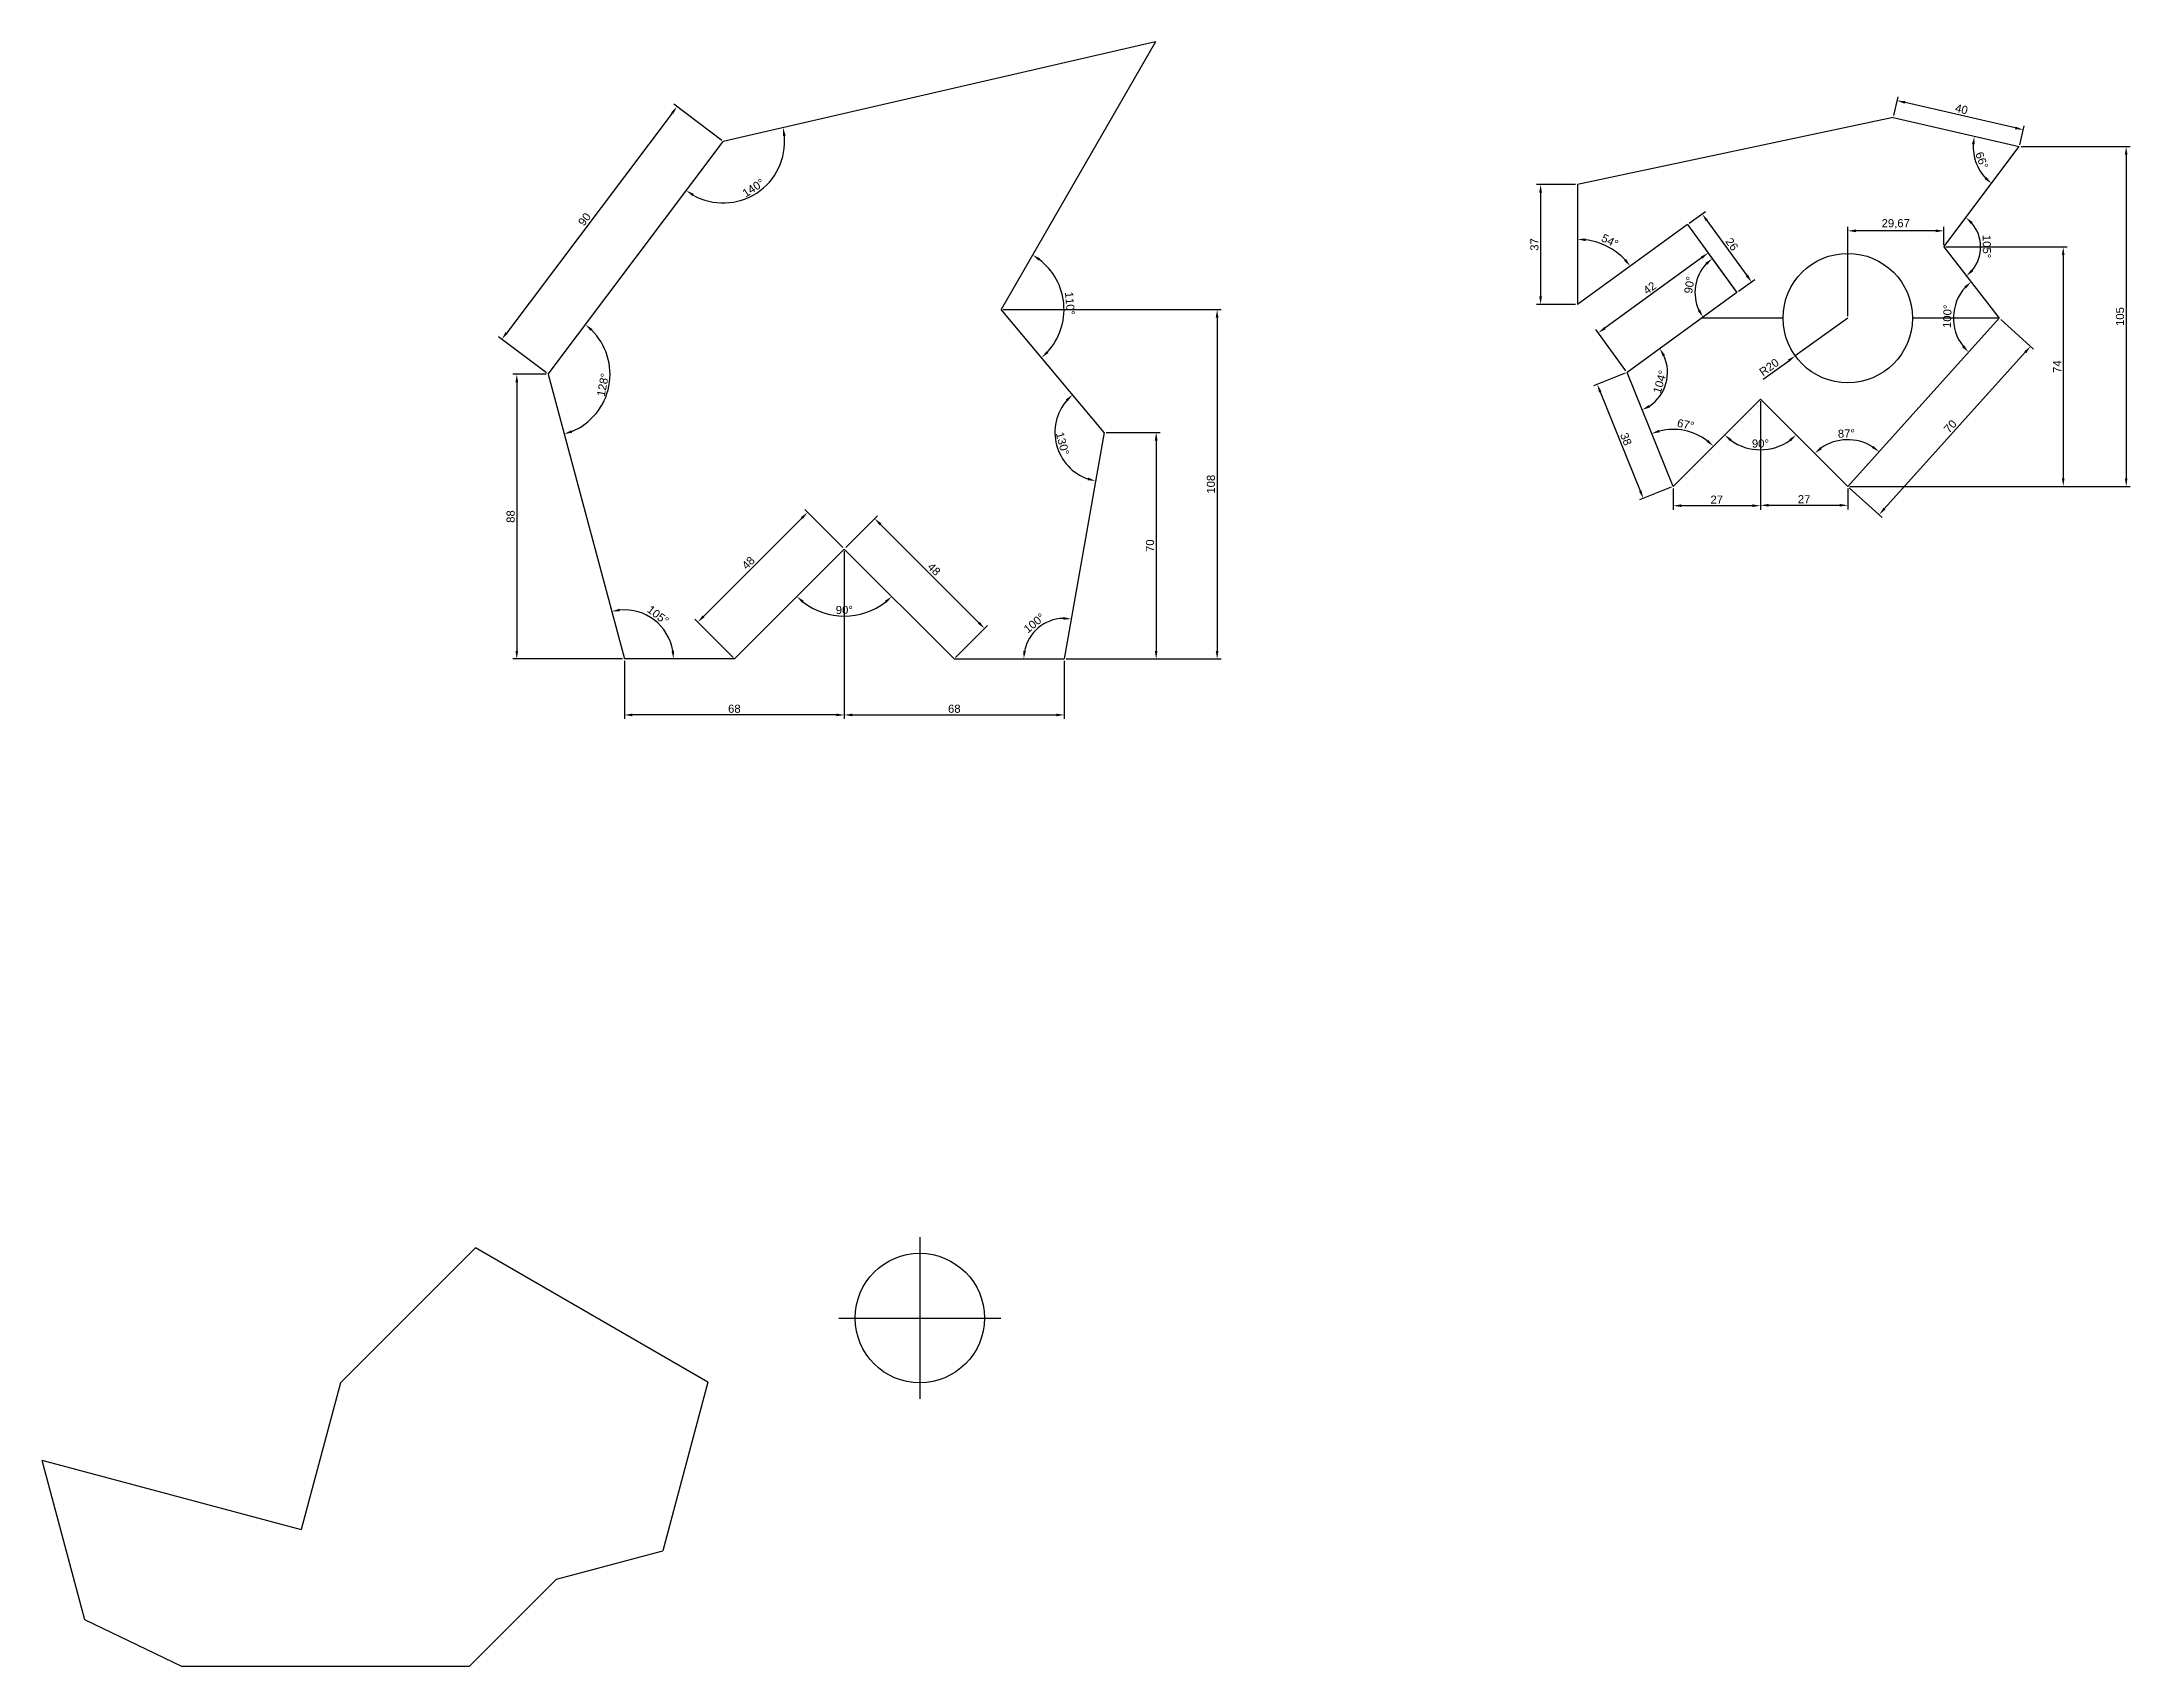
# Model space of a CAD drawing. Header units: millimetres. Extents: x 62 to 708, y 153 to 655.
import ezdxf

# ---------------------------------------------------------------- set-up
doc = ezdxf.new("R2010")
doc.units = ezdxf.units.MM
doc.styles.get("Standard").update_dxf_attribs({"font": 'arial.ttf'})
doc.dimstyles.new('ISO-25', dxfattribs={"dimtxt": 2.5, "dimasz": 2.5, "dimexe": 1.25, "dimexo": 0.625, "dimtad": 1, "dimtxsty": 'Standard', "dimcen": 2.5, "dimadec": 0, "dimazin": 0, "dimtfac": 1, "dimtmove": 0, "dimatfit": 3, "dimfxl": 1, "dimarcsym": 0})

# ---------------------------------------------------------------- blocks, each defined once
blk = doc.blocks.new('*D4')
at = {"color": 0, "lineweight": -2, "transparency": 16777216}
for p, q in [((310, 498.89), (298.19, 510.69)), ((297.31, 508.04), (266.9, 477.64)), ((276.06, 464.95), (264.25, 476.75))]:
    blk.add_line(p, q, dxfattribs=at)
at = {"color": 0, "transparency": 16777216}
for points in [[(297.02, 508.34), (297.61, 507.75), (299.08, 509.81)], [(266.61, 477.93), (267.2, 477.34), (265.14, 475.87)]]:
    blk.add_solid(points, dxfattribs=at)
at = {"layer": 'Defpoints', "color": 0, "transparency": 16777216}
for p in [(310.44, 498.45), (265.14, 475.87), (276.5, 464.5)]:
    blk.add_point(p, dxfattribs=at)
at = {"color": 0, "transparency": 16777216, "insert": (280.76, 494.18), "char_height": 2.5, "attachment_point": 5, "rotation": 45}
blk.add_mtext('48', dxfattribs=at)
blk = doc.blocks.new('*D5')
at = {"color": 0, "lineweight": -2, "transparency": 16777216}
for p, q in [((310.88, 498.89), (320.74, 508.74)), ((321.62, 506.09), (352.03, 475.68)), ((344.82, 464.95), (354.68, 474.8))]:
    blk.add_line(p, q, dxfattribs=at)
at = {"color": 0, "transparency": 16777216}
for points in [[(321.92, 506.38), (321.33, 505.79), (319.85, 507.86)], [(352.32, 475.98), (351.73, 475.39), (353.79, 473.92)]]:
    blk.add_solid(points, dxfattribs=at)
at = {"layer": 'Defpoints', "color": 0, "transparency": 16777216}
for p in [(310.44, 498.45), (353.79, 473.92), (344.38, 464.5)]:
    blk.add_point(p, dxfattribs=at)
at = {"color": 0, "transparency": 16777216, "insert": (338.17, 492.23), "char_height": 2.5, "attachment_point": 5, "rotation": 315}
blk.add_mtext('48', dxfattribs=at)
blk = doc.blocks.new('*D6')
at = {"color": 0, "lineweight": -2, "transparency": 16777216}
for p, q in [((310.44, 497.82), (310.44, 445.94)), ((242.44, 463.88), (242.44, 445.94)), ((307.94, 447.19), (244.94, 447.19))]:
    blk.add_line(p, q, dxfattribs=at)
at = {"color": 0, "transparency": 16777216}
for points in [[(244.94, 447.6), (244.94, 446.77), (242.44, 447.19)], [(307.94, 447.6), (307.94, 446.77), (310.44, 447.19)]]:
    blk.add_solid(points, dxfattribs=at)
at = {"layer": 'Defpoints', "color": 0, "transparency": 16777216}
for p in [(310.44, 498.45), (242.44, 464.5), (242.44, 447.19)]:
    blk.add_point(p, dxfattribs=at)
at = {"color": 0, "transparency": 16777216, "insert": (276.44, 449.09), "char_height": 2.5, "attachment_point": 5}
blk.add_mtext('68', dxfattribs=at)
blk = doc.blocks.new('*D7')
at = {"color": 0, "lineweight": -2, "transparency": 16777216}
for p, q in [((310.44, 497.82), (310.44, 445.94)), ((378.44, 463.88), (378.44, 445.94)), ((312.94, 447.19), (375.94, 447.19))]:
    blk.add_line(p, q, dxfattribs=at)
at = {"color": 0, "transparency": 16777216}
for points in [[(312.94, 447.6), (312.94, 446.77), (310.44, 447.19)], [(375.94, 447.6), (375.94, 446.77), (378.44, 447.19)]]:
    blk.add_solid(points, dxfattribs=at)
at = {"layer": 'Defpoints', "color": 0, "transparency": 16777216}
for p in [(310.44, 498.45), (378.44, 464.5), (378.44, 447.19)]:
    blk.add_point(p, dxfattribs=at)
at = {"color": 0, "transparency": 16777216, "insert": (344.44, 449.09), "char_height": 2.5, "attachment_point": 5}
blk.add_mtext('68', dxfattribs=at)
blk = doc.blocks.new('*D8')
at = {"color": 0, "lineweight": -2, "transparency": 16777216}
blk.add_arc((310.44, 498.45), 20.73, 231.91482, 308.08518, dxfattribs=at)
at = {"color": 0, "transparency": 16777216}
for points in [[(297.38, 481.82), (297.93, 482.44), (295.79, 483.79)], [(322.95, 482.44), (323.5, 481.82), (325.1, 483.79)]]:
    blk.add_solid(points, dxfattribs=at)
at = {"layer": 'Defpoints', "color": 0, "transparency": 16777216}
for p in [(310.44, 498.45), (310.44, 498.45), (305.08, 478.42), (276.5, 464.5), (344.38, 464.5)]:
    blk.add_point(p, dxfattribs=at)
at = {"color": 0, "transparency": 16777216, "insert": (310.44, 479.62), "char_height": 2.5, "attachment_point": 5}
blk.add_mtext('90°', dxfattribs=at)
blk = doc.blocks.new('*D9')
at = {"color": 0, "lineweight": -2, "transparency": 16777216}
blk.add_arc((242.44, 464.5), 15.18, 9.44858, 95.55142, dxfattribs=at)
at = {"color": 0, "transparency": 16777216}
for points in [[(241.05, 479.2), (240.9, 480.02), (238.51, 479.16)], [(257.83, 467.03), (257, 466.96), (257.62, 464.5)]]:
    blk.add_solid(points, dxfattribs=at)
at = {"layer": 'Defpoints', "color": 0, "transparency": 16777216}
for p in [(218.86, 552.5), (254.87, 473.21), (242.44, 464.5), (242.44, 464.5), (276.5, 464.5)]:
    blk.add_point(p, dxfattribs=at)
at = {"color": 0, "transparency": 16777216, "insert": (252.84, 478.05), "char_height": 2.5, "attachment_point": 5, "rotation": 322.5}
blk.add_mtext('105°', dxfattribs=at)
blk = doc.blocks.new('*D10')
at = {"color": 0, "lineweight": -2, "transparency": 16777216}
blk.add_arc((218.86, 552.5), 19.16, 292.47963, 45.52037, dxfattribs=at)
at = {"color": 0, "transparency": 16777216}
for points in [[(232.02, 565.86), (232.56, 566.49), (230.4, 567.81)], [(226.32, 534.4), (226.06, 535.19), (223.82, 533.99)]]:
    blk.add_solid(points, dxfattribs=at)
at = {"layer": 'Defpoints', "color": 0, "transparency": 16777216}
for p in [(273.03, 624.38), (218.86, 552.5), (218.86, 552.5), (235.06, 542.25), (242.44, 464.5)]:
    blk.add_point(p, dxfattribs=at)
at = {"color": 0, "transparency": 16777216, "insert": (235.81, 549.21), "char_height": 2.5, "attachment_point": 5, "rotation": 79}
blk.add_mtext('128°', dxfattribs=at)
blk = doc.blocks.new('*D11')
at = {"color": 0, "lineweight": -2, "transparency": 16777216}
blk.add_arc((273.03, 624.38), 18.96, 240.55904, 5.44096, dxfattribs=at)
at = {"color": 0, "transparency": 16777216}
for points in [[(291.49, 626.11), (292.31, 626.25), (291.5, 628.65)], [(263.48, 607.52), (263.93, 608.22), (261.61, 609.24)]]:
    blk.add_solid(points, dxfattribs=at)
at = {"layer": 'Defpoints', "color": 0, "transparency": 16777216}
for p in [(406.66, 655.23), (273.03, 624.38), (273.03, 624.38), (276.21, 605.69), (218.86, 552.5)]:
    blk.add_point(p, dxfattribs=at)
at = {"color": 0, "transparency": 16777216, "insert": (282.32, 610.07), "char_height": 2.5, "attachment_point": 5, "rotation": 33}
blk.add_mtext('140°', dxfattribs=at)
blk = doc.blocks.new('*D12')
at = {"color": 0, "lineweight": -2, "transparency": 16777216}
blk.add_arc((378.44, 464.5), 12.54, 91.44238, 168.55762, dxfattribs=at)
at = {"color": 0, "transparency": 16777216}
for points in [[(378.16, 477.46), (378.1, 476.62), (380.62, 476.85)], [(366.57, 466.95), (365.74, 467.03), (365.9, 464.5)]]:
    blk.add_solid(points, dxfattribs=at)
at = {"layer": 'Defpoints', "color": 0, "transparency": 16777216}
for p in [(390.78, 534.5), (373.48, 476.02), (344.38, 464.5), (378.44, 464.5), (378.44, 464.5)]:
    blk.add_point(p, dxfattribs=at)
at = {"color": 0, "transparency": 16777216, "insert": (369.16, 475.57), "char_height": 2.5, "attachment_point": 5, "rotation": 40}
blk.add_mtext('100°', dxfattribs=at)
blk = doc.blocks.new('*D13')
at = {"color": 0, "lineweight": -2, "transparency": 16777216}
blk.add_arc((390.78, 534.5), 15.23, 139.4146, 250.5854, dxfattribs=at)
at = {"color": 0, "transparency": 16777216}
for points in [[(378.92, 544.71), (379.51, 544.12), (380.99, 546.17)], [(385.83, 520.54), (385.62, 519.74), (388.14, 519.5)]]:
    blk.add_solid(points, dxfattribs=at)
at = {"layer": 'Defpoints', "color": 0, "transparency": 16777216}
for p in [(358.9, 572.5), (375.66, 536.27), (390.78, 534.5), (390.78, 534.5), (378.44, 464.5)]:
    blk.add_point(p, dxfattribs=at)
at = {"color": 0, "transparency": 16777216, "insert": (377.91, 531.05), "char_height": 2.5, "attachment_point": 5, "rotation": 285}
blk.add_mtext('130°', dxfattribs=at)
blk = doc.blocks.new('*D15')
at = {"color": 0, "lineweight": -2, "transparency": 16777216}
for p, q in [((218.24, 552.5), (207.93, 552.5)), ((209.18, 550), (209.18, 467)), ((241.82, 464.5), (207.93, 464.5))]:
    blk.add_line(p, q, dxfattribs=at)
at = {"color": 0, "transparency": 16777216}
for points in [[(208.77, 550), (209.6, 550), (209.18, 552.5)], [(208.77, 467), (209.6, 467), (209.18, 464.5)]]:
    blk.add_solid(points, dxfattribs=at)
at = {"layer": 'Defpoints', "color": 0, "transparency": 16777216}
for p in [(218.86, 552.5), (209.18, 464.5), (242.44, 464.5)]:
    blk.add_point(p, dxfattribs=at)
at = {"color": 0, "transparency": 16777216, "insert": (207.28, 508.5), "char_height": 2.5, "attachment_point": 5, "rotation": 90}
blk.add_mtext('88', dxfattribs=at)
blk = doc.blocks.new('*D16')
at = {"color": 0, "lineweight": -2, "transparency": 16777216}
for p, q in [((391.41, 534.5), (408.1, 534.5)), ((406.85, 532), (406.85, 467)), ((379.07, 464.5), (408.1, 464.5))]:
    blk.add_line(p, q, dxfattribs=at)
at = {"color": 0, "transparency": 16777216}
for points in [[(406.43, 532), (407.26, 532), (406.85, 534.5)], [(406.43, 467), (407.26, 467), (406.85, 464.5)]]:
    blk.add_solid(points, dxfattribs=at)
at = {"layer": 'Defpoints', "color": 0, "transparency": 16777216}
for p in [(390.78, 534.5), (378.44, 464.5), (406.85, 464.5)]:
    blk.add_point(p, dxfattribs=at)
at = {"color": 0, "transparency": 16777216, "insert": (404.94, 499.5), "char_height": 2.5, "attachment_point": 5, "rotation": 90}
blk.add_mtext('70', dxfattribs=at)
blk = doc.blocks.new('*D17')
at = {"color": 0, "lineweight": -2, "transparency": 16777216}
for p, q in [((359.52, 572.5), (426.94, 572.5)), ((425.69, 570), (425.69, 467)), ((379.07, 464.5), (426.94, 464.5))]:
    blk.add_line(p, q, dxfattribs=at)
at = {"color": 0, "transparency": 16777216}
for points in [[(425.27, 570), (426.1, 570), (425.69, 572.5)], [(425.27, 467), (426.1, 467), (425.69, 464.5)]]:
    blk.add_solid(points, dxfattribs=at)
at = {"layer": 'Defpoints', "color": 0, "transparency": 16777216}
for p in [(358.9, 572.5), (378.44, 464.5), (425.69, 464.5)]:
    blk.add_point(p, dxfattribs=at)
at = {"color": 0, "transparency": 16777216, "insert": (423.78, 518.5), "char_height": 2.5, "attachment_point": 5, "rotation": 90}
blk.add_mtext('108', dxfattribs=at)
blk = doc.blocks.new('*D18')
at = {"color": 0, "lineweight": -2, "transparency": 16777216}
for p, q in [((257.21, 633.17), (206.06, 565.28)), ((272.53, 624.76), (257.72, 635.92)), ((218.36, 552.88), (203.55, 564.04))]:
    blk.add_line(p, q, dxfattribs=at)
at = {"color": 0, "transparency": 16777216}
for points in [[(256.88, 633.42), (257.54, 632.92), (258.72, 635.16)], [(205.72, 565.54), (206.39, 565.03), (204.55, 563.29)]]:
    blk.add_solid(points, dxfattribs=at)
at = {"layer": 'Defpoints', "color": 0, "transparency": 16777216}
for p in [(273.03, 624.38), (204.55, 563.29), (218.86, 552.5)]:
    blk.add_point(p, dxfattribs=at)
at = {"color": 0, "transparency": 16777216, "insert": (230.12, 600.37), "char_height": 2.5, "attachment_point": 5, "rotation": 53}
blk.add_mtext('90', dxfattribs=at)
blk = doc.blocks.new('*D19')
at = {"color": 0, "lineweight": -2, "transparency": 16777216}
blk.add_arc((358.9, 572.5), 19.46, 317.36659, 52.63341, dxfattribs=at)
at = {"color": 0, "transparency": 16777216}
for points in [[(370.48, 587.62), (370.94, 588.32), (368.63, 589.36)], [(373.5, 559.02), (372.93, 559.63), (371.41, 557.6)]]:
    blk.add_solid(points, dxfattribs=at)
at = {"layer": 'Defpoints', "color": 0, "transparency": 16777216}
for p in [(406.66, 655.23), (358.9, 572.5), (358.9, 572.5), (377.83, 568.02), (390.78, 534.5)]:
    blk.add_point(p, dxfattribs=at)
at = {"color": 0, "transparency": 16777216, "insert": (380.18, 574.37), "char_height": 2.5, "attachment_point": 5, "rotation": 275}
blk.add_mtext('110°', dxfattribs=at)
blk = doc.blocks.new('*D21')
at = {"color": 0, "lineweight": -2, "transparency": 16777216}
blk.add_arc((620.65, 517.82), 14.44, 57.93511, 125.06489, dxfattribs=at)
at = {"color": 0, "transparency": 16777216}
for points in [[(612.63, 529.32), (612.09, 529.95), (610.45, 528.03)], [(628.57, 530.39), (628.07, 529.72), (630.31, 528.55)]]:
    blk.add_solid(points, dxfattribs=at)
at = {"layer": 'Defpoints', "color": 0, "transparency": 16777216}
for p in [(667.49, 569.84), (593.65, 544.82), (623.9, 531.88), (620.65, 517.82), (620.65, 517.82)]:
    blk.add_point(p, dxfattribs=at)
at = {"color": 0, "transparency": 16777216, "insert": (620.23, 534.15), "char_height": 2.5, "attachment_point": 5, "rotation": 1.5}
blk.add_mtext('87°', dxfattribs=at)
blk = doc.blocks.new('*D22')
at = {"color": 0, "lineweight": -2, "transparency": 16777216}
blk.add_arc((593.65, 544.82), 15.67, 234.14971, 305.85029, dxfattribs=at)
at = {"color": 0, "transparency": 16777216}
for points in [[(584.21, 531.8), (584.75, 532.43), (582.57, 533.74)], [(602.56, 532.43), (603.1, 531.8), (604.74, 533.74)]]:
    blk.add_solid(points, dxfattribs=at)
at = {"layer": 'Defpoints', "color": 0, "transparency": 16777216}
for p in [(593.65, 544.82), (593.65, 544.82), (589.6, 529.68), (566.65, 517.82), (620.65, 517.82)]:
    blk.add_point(p, dxfattribs=at)
at = {"color": 0, "transparency": 16777216, "insert": (593.65, 531.05), "char_height": 2.5, "attachment_point": 5}
blk.add_mtext('90°', dxfattribs=at)
blk = doc.blocks.new('*D23')
at = {"color": 0, "lineweight": -2, "transparency": 16777216}
blk.add_arc((566.65, 517.82), 17.62, 53.13466, 103.86534, dxfattribs=at)
at = {"color": 0, "transparency": 16777216}
for points in [[(562.56, 534.53), (562.3, 535.33), (560.05, 534.16)], [(577.5, 532.23), (576.95, 531.6), (579.12, 530.28)]]:
    blk.add_solid(points, dxfattribs=at)
at = {"layer": 'Defpoints', "color": 0, "transparency": 16777216}
for p in [(552.42, 553.05), (593.65, 544.82), (573.45, 534.08), (566.65, 517.82), (566.65, 517.82)]:
    blk.add_point(p, dxfattribs=at)
at = {"color": 0, "transparency": 16777216, "insert": (570.55, 536.95), "char_height": 2.5, "attachment_point": 5, "rotation": 348.5}
blk.add_mtext('67°', dxfattribs=at)
blk = doc.blocks.new('*D24')
at = {"color": 0, "lineweight": -2, "transparency": 16777216}
blk.add_arc((552.42, 553.05), 12.51, 303.47229, 24.52771, dxfattribs=at)
at = {"color": 0, "transparency": 16777216}
for points in [[(563.44, 558.03), (564.16, 558.45), (562.54, 560.4)], [(559.51, 542.25), (559.12, 542.99), (557.1, 541.46)]]:
    blk.add_solid(points, dxfattribs=at)
at = {"layer": 'Defpoints', "color": 0, "transparency": 16777216}
for p in [(586.4, 577.74), (552.42, 553.05), (552.42, 553.05), (562.87, 546.18), (566.65, 517.82)]:
    blk.add_point(p, dxfattribs=at)
at = {"color": 0, "transparency": 16777216, "insert": (562.61, 550.13), "char_height": 2.5, "attachment_point": 5, "rotation": 74}
blk.add_mtext('104°', dxfattribs=at)
blk = doc.blocks.new('*D25')
at = {"color": 0, "lineweight": -2, "transparency": 16777216}
blk.add_arc((586.4, 577.74), 12.98, 137.0518, 204.9482, dxfattribs=at)
at = {"color": 0, "transparency": 16777216}
for points in [[(576.62, 586.9), (577.17, 586.27), (578.77, 588.24)], [(574.99, 572.48), (574.27, 572.05), (575.9, 570.11)]]:
    blk.add_solid(points, dxfattribs=at)
at = {"layer": 'Defpoints', "color": 0, "transparency": 16777216}
for p in [(571.12, 598.77), (574.54, 583.02), (586.4, 577.74), (586.4, 577.74), (552.42, 553.05)]:
    blk.add_point(p, dxfattribs=at)
at = {"color": 0, "transparency": 16777216, "insert": (571.7, 580.07), "char_height": 2.5, "attachment_point": 5, "rotation": 81}
blk.add_mtext('90°', dxfattribs=at)
blk = doc.blocks.new('*D26')
at = {"color": 0, "lineweight": -2, "transparency": 16777216}
blk.add_arc((537.14, 574.09), 20.1, 43.12977, 82.87023, dxfattribs=at)
at = {"color": 0, "transparency": 16777216}
for points in [[(539.61, 593.62), (539.66, 594.45), (537.14, 594.19)], [(552.13, 588.1), (551.49, 587.56), (553.4, 585.9)]]:
    blk.add_solid(points, dxfattribs=at)
at = {"layer": 'Defpoints', "color": 0, "transparency": 16777216}
for p in [(537.14, 611.09), (571.12, 598.77), (548.95, 590.35), (537.14, 574.09), (537.14, 574.09)]:
    blk.add_point(p, dxfattribs=at)
at = {"color": 0, "transparency": 16777216, "insert": (547.12, 593.69), "char_height": 2.5, "attachment_point": 5, "rotation": 333}
blk.add_mtext('54°', dxfattribs=at)
blk = doc.blocks.new('*D27')
at = {"color": 0, "lineweight": -2, "transparency": 16777216}
blk.add_arc((667.49, 569.84), 14.18, 138.11724, 217.88276, dxfattribs=at)
at = {"color": 0, "transparency": 16777216}
for points in [[(656.65, 579.61), (657.22, 579), (658.77, 581.01)], [(656.61, 561.42), (656, 560.85), (658.01, 559.3)]]:
    blk.add_solid(points, dxfattribs=at)
at = {"layer": 'Defpoints', "color": 0, "transparency": 16777216}
for p in [(650.32, 591.82), (654.06, 574.38), (667.49, 569.84), (667.49, 569.84), (620.65, 517.82)]:
    blk.add_point(p, dxfattribs=at)
at = {"color": 0, "transparency": 16777216, "insert": (651.43, 570.4), "char_height": 2.5, "attachment_point": 5, "rotation": 88}
blk.add_mtext('100°', dxfattribs=at)
blk = doc.blocks.new('*D28')
at = {"color": 0, "lineweight": -2, "transparency": 16777216}
blk.add_arc((650.32, 591.82), 11.4, 320.58898, 40.41102, dxfattribs=at)
at = {"color": 0, "transparency": 16777216}
for points in [[(658.72, 598.91), (659.29, 599.51), (657.18, 600.92)], [(659.42, 584.28), (658.84, 584.88), (657.34, 582.83)]]:
    blk.add_solid(points, dxfattribs=at)
at = {"layer": 'Defpoints', "color": 0, "transparency": 16777216}
for p in [(673.68, 622.82), (650.32, 591.82), (650.32, 591.82), (661.22, 588.49), (667.49, 569.84)]:
    blk.add_point(p, dxfattribs=at)
at = {"color": 0, "transparency": 16777216, "insert": (663.62, 591.94), "char_height": 2.5, "attachment_point": 5, "rotation": 270.5}
blk.add_mtext('105°', dxfattribs=at)
blk = doc.blocks.new('*D29')
at = {"color": 0, "lineweight": -2, "transparency": 16777216}
blk.add_arc((673.68, 622.82), 14.25, 177.06584, 222.93416, dxfattribs=at)
at = {"color": 0, "transparency": 16777216}
for points in [[(659.04, 623.61), (659.86, 623.49), (659.8, 626.02)], [(663.53, 613.42), (662.97, 612.8), (665.11, 611.44)]]:
    blk.add_solid(points, dxfattribs=at)
at = {"layer": 'Defpoints', "color": 0, "transparency": 16777216}
for p in [(634.71, 631.82), (659.61, 620.59), (673.68, 622.82), (673.68, 622.82), (650.32, 591.82)]:
    blk.add_point(p, dxfattribs=at)
at = {"color": 0, "transparency": 16777216, "insert": (662.08, 618.6), "char_height": 2.5, "attachment_point": 5, "rotation": 290}
blk.add_mtext('66°', dxfattribs=at)
blk = doc.blocks.new('*D30')
at = {"color": 0, "lineweight": -2, "transparency": 16777216}
for p, q in [((536.51, 611.09), (524.44, 611.09)), ((525.69, 608.59), (525.69, 576.59)), ((536.51, 574.09), (524.44, 574.09))]:
    blk.add_line(p, q, dxfattribs=at)
at = {"color": 0, "transparency": 16777216}
for points in [[(525.27, 608.59), (526.11, 608.59), (525.69, 611.09)], [(525.27, 576.59), (526.11, 576.59), (525.69, 574.09)]]:
    blk.add_solid(points, dxfattribs=at)
at = {"layer": 'Defpoints', "color": 0, "transparency": 16777216}
for p in [(537.14, 611.09), (525.69, 574.09), (537.14, 574.09)]:
    blk.add_point(p, dxfattribs=at)
at = {"color": 0, "transparency": 16777216, "insert": (523.79, 592.59), "char_height": 2.5, "attachment_point": 5, "rotation": 90}
blk.add_mtext('37', dxfattribs=at)
blk = doc.blocks.new('*D31')
at = {"color": 0, "lineweight": -2, "transparency": 16777216}
for p, q in [((571.62, 599.14), (576.64, 602.79)), ((577.1, 600.03), (589.44, 583.04)), ((586.9, 578.11), (591.92, 581.75))]:
    blk.add_line(p, q, dxfattribs=at)
at = {"color": 0, "transparency": 16777216}
for points in [[(577.43, 600.27), (576.76, 599.78), (575.63, 602.05)], [(589.78, 583.28), (589.1, 582.79), (590.91, 581.02)]]:
    blk.add_solid(points, dxfattribs=at)
at = {"layer": 'Defpoints', "color": 0, "transparency": 16777216}
for p in [(571.12, 598.77), (586.4, 577.74), (590.91, 581.02)]:
    blk.add_point(p, dxfattribs=at)
at = {"color": 0, "transparency": 16777216, "insert": (584.81, 592.65), "char_height": 2.5, "attachment_point": 5, "rotation": 306}
blk.add_mtext('26', dxfattribs=at)
blk = doc.blocks.new('*D32')
at = {"color": 0, "lineweight": -2, "transparency": 16777216}
for p, q in [((575.48, 588.51), (545.55, 566.76)), ((586.03, 578.24), (576.77, 590.99)), ((552.05, 553.56), (542.79, 566.3))]:
    blk.add_line(p, q, dxfattribs=at)
at = {"color": 0, "transparency": 16777216}
for points in [[(575.24, 588.84), (575.73, 588.17), (577.51, 589.98)], [(545.31, 567.1), (545.8, 566.42), (543.53, 565.29)]]:
    blk.add_solid(points, dxfattribs=at)
at = {"layer": 'Defpoints', "color": 0, "transparency": 16777216}
for p in [(586.4, 577.74), (543.53, 565.29), (552.42, 553.05)]:
    blk.add_point(p, dxfattribs=at)
at = {"color": 0, "transparency": 16777216, "insert": (559.41, 579.15), "char_height": 2.5, "attachment_point": 5, "rotation": 36}
blk.add_mtext('42', dxfattribs=at)
blk = doc.blocks.new('*D33')
at = {"color": 0, "lineweight": -2, "transparency": 16777216}
for p, q in [((551.84, 552.82), (542.05, 548.86)), ((544.14, 547.01), (556.5, 516.41)), ((566.07, 517.58), (556.28, 513.63))]:
    blk.add_line(p, q, dxfattribs=at)
at = {"color": 0, "transparency": 16777216}
for points in [[(544.53, 547.17), (543.76, 546.86), (543.21, 549.33)], [(556.89, 516.57), (556.12, 516.26), (557.44, 514.1)]]:
    blk.add_solid(points, dxfattribs=at)
at = {"layer": 'Defpoints', "color": 0, "transparency": 16777216}
for p in [(552.42, 553.05), (566.65, 517.82), (557.44, 514.1)]:
    blk.add_point(p, dxfattribs=at)
at = {"color": 0, "transparency": 16777216, "insert": (552.09, 532.43), "char_height": 2.5, "attachment_point": 5, "rotation": 292}
blk.add_mtext('38', dxfattribs=at)
blk = doc.blocks.new('*D34')
at = {"color": 0, "lineweight": -2, "transparency": 16777216}
for p, q in [((593.65, 544.19), (593.65, 510.61)), ((566.65, 517.19), (566.65, 510.61)), ((591.15, 511.86), (569.15, 511.86))]:
    blk.add_line(p, q, dxfattribs=at)
at = {"color": 0, "transparency": 16777216}
for points in [[(569.15, 512.27), (569.15, 511.44), (566.65, 511.86)], [(591.15, 512.27), (591.15, 511.44), (593.65, 511.86)]]:
    blk.add_solid(points, dxfattribs=at)
at = {"layer": 'Defpoints', "color": 0, "transparency": 16777216}
for p in [(593.65, 544.82), (566.65, 517.82), (566.65, 511.86)]:
    blk.add_point(p, dxfattribs=at)
at = {"color": 0, "transparency": 16777216, "insert": (580.15, 513.74), "char_height": 2.5, "attachment_point": 5}
blk.add_mtext('27', dxfattribs=at)
blk = doc.blocks.new('*D35')
at = {"color": 0, "lineweight": -2, "transparency": 16777216}
for p, q in [((593.65, 544.19), (593.65, 510.73)), ((620.65, 517.19), (620.65, 510.73)), ((596.15, 511.98), (618.15, 511.98))]:
    blk.add_line(p, q, dxfattribs=at)
at = {"color": 0, "transparency": 16777216}
for points in [[(596.15, 512.4), (596.15, 511.57), (593.65, 511.98)], [(618.15, 512.4), (618.15, 511.57), (620.65, 511.98)]]:
    blk.add_solid(points, dxfattribs=at)
at = {"layer": 'Defpoints', "color": 0, "transparency": 16777216}
for p in [(593.65, 544.82), (620.65, 517.82), (620.65, 511.98)]:
    blk.add_point(p, dxfattribs=at)
at = {"color": 0, "transparency": 16777216, "insert": (607.15, 513.86), "char_height": 2.5, "attachment_point": 5}
blk.add_mtext('27', dxfattribs=at)
blk = doc.blocks.new('*D36')
at = {"color": 0, "lineweight": -2, "transparency": 16777216}
for p, q in [((667.96, 569.42), (678.11, 560.28)), ((675.51, 559.26), (632.02, 510.95)), ((621.12, 517.4), (631.27, 508.26))]:
    blk.add_line(p, q, dxfattribs=at)
at = {"color": 0, "transparency": 16777216}
for points in [[(675.2, 559.54), (675.82, 558.98), (677.18, 561.11)], [(631.71, 511.23), (632.33, 510.67), (630.34, 509.09)]]:
    blk.add_solid(points, dxfattribs=at)
at = {"layer": 'Defpoints', "color": 0, "transparency": 16777216}
for p in [(667.49, 569.84), (620.65, 517.82), (630.34, 509.09)]:
    blk.add_point(p, dxfattribs=at)
at = {"color": 0, "transparency": 16777216, "insert": (652.35, 536.38), "char_height": 2.5, "attachment_point": 5, "rotation": 48}
blk.add_mtext('70', dxfattribs=at)
blk = doc.blocks.new('*D37')
at = {"color": 0, "lineweight": -2, "transparency": 16777216}
for p, q in [((650.95, 591.82), (688.51, 591.82)), ((687.26, 589.32), (687.26, 520.32)), ((621.28, 517.82), (688.51, 517.82))]:
    blk.add_line(p, q, dxfattribs=at)
at = {"color": 0, "transparency": 16777216}
for points in [[(686.85, 589.32), (687.68, 589.32), (687.26, 591.82)], [(686.85, 520.32), (687.68, 520.32), (687.26, 517.82)]]:
    blk.add_solid(points, dxfattribs=at)
at = {"layer": 'Defpoints', "color": 0, "transparency": 16777216}
for p in [(650.32, 591.82), (620.65, 517.82), (687.26, 517.82)]:
    blk.add_point(p, dxfattribs=at)
at = {"color": 0, "transparency": 16777216, "insert": (685.39, 554.82), "char_height": 2.5, "attachment_point": 5, "rotation": 90}
blk.add_mtext('74', dxfattribs=at)
blk = doc.blocks.new('*D38')
at = {"color": 0, "lineweight": -2, "transparency": 16777216}
for p, q in [((674.31, 622.82), (707.98, 622.82)), ((706.73, 620.32), (706.73, 520.32)), ((621.28, 517.82), (707.98, 517.82))]:
    blk.add_line(p, q, dxfattribs=at)
at = {"color": 0, "transparency": 16777216}
for points in [[(706.31, 620.32), (707.14, 620.32), (706.73, 622.82)], [(706.31, 520.32), (707.14, 520.32), (706.73, 517.82)]]:
    blk.add_solid(points, dxfattribs=at)
at = {"layer": 'Defpoints', "color": 0, "transparency": 16777216}
for p in [(673.68, 622.82), (620.65, 517.82), (706.73, 517.82)]:
    blk.add_point(p, dxfattribs=at)
at = {"color": 0, "transparency": 16777216, "insert": (704.83, 570.32), "char_height": 2.5, "attachment_point": 5, "rotation": 90}
blk.add_mtext('105', dxfattribs=at)
blk = doc.blocks.new('*D39')
at = {"color": 0, "lineweight": -2, "transparency": 16777216}
for p, q in [((634.85, 632.43), (636.19, 638.26)), ((672.45, 628.61), (638.35, 636.48)), ((673.82, 623.43), (675.17, 629.26))]:
    blk.add_line(p, q, dxfattribs=at)
at = {"color": 0, "transparency": 16777216}
for points in [[(638.44, 636.89), (638.25, 636.07), (635.91, 637.04)], [(672.55, 629.01), (672.36, 628.2), (674.89, 628.04)]]:
    blk.add_solid(points, dxfattribs=at)
at = {"layer": 'Defpoints', "color": 0, "transparency": 16777216}
for p in [(635.91, 637.04), (634.71, 631.82), (673.68, 622.82)]:
    blk.add_point(p, dxfattribs=at)
at = {"color": 0, "transparency": 16777216, "insert": (655.83, 634.4), "char_height": 2.5, "attachment_point": 5, "rotation": 347}
blk.add_mtext('40', dxfattribs=at)
blk = doc.blocks.new('*D41')
at = {"color": 0, "lineweight": -2, "transparency": 16777216}
for p, q in [((620.65, 570.46), (620.65, 598.05)), ((647.82, 596.8), (623.15, 596.8)), ((650.32, 592.44), (650.32, 598.05))]:
    blk.add_line(p, q, dxfattribs=at)
at = {"color": 0, "transparency": 16777216}
for points in [[(623.15, 597.22), (623.15, 596.38), (620.65, 596.8)], [(647.82, 597.22), (647.82, 596.38), (650.32, 596.8)]]:
    blk.add_solid(points, dxfattribs=at)
at = {"layer": 'Defpoints', "color": 0, "transparency": 16777216}
for p in [(620.65, 596.8), (650.32, 591.82), (620.65, 569.84)]:
    blk.add_point(p, dxfattribs=at)
at = {"color": 0, "transparency": 16777216, "insert": (635.49, 598.93), "char_height": 2.5, "attachment_point": 5}
blk.add_mtext('29,67', dxfattribs=at)
blk = doc.blocks.new('*D42')
at = {"color": 0, "lineweight": -2, "transparency": 16777216}
for p, q in [((620.65, 569.84), (604.43, 558.15)), ((594.52, 551), (602.4, 556.68))]:
    blk.add_line(p, q, dxfattribs=at)
at = {"color": 0, "transparency": 16777216}
blk.add_solid([(602.16, 557.02), (602.64, 556.35), (604.43, 558.15)], dxfattribs=at)
at = {"layer": 'Defpoints', "color": 0, "transparency": 16777216}
for p in [(620.65, 569.84), (604.43, 558.15)]:
    blk.add_point(p, dxfattribs=at)
at = {"color": 0, "transparency": 16777216, "insert": (596.33, 554.66), "char_height": 2.5, "attachment_point": 5, "rotation": 35.78116}
blk.add_mtext('R20', dxfattribs=at)

msp = doc.modelspace()

# ---------------------------------------------------------------- linework, layer by layer
for p, q in [((406.663, 655.234), (273.026, 624.382)), ((406.663, 655.234), (358.899, 572.505)), ((634.706, 631.817), (537.137, 611.086)), ((634.706, 631.817), (673.681, 622.819)), ((218.862, 552.505), (273.026, 624.382)), ((650.321, 591.819), (673.681, 622.819)), ((537.137, 611.086), (537.137, 574.086)), ((571.116, 598.773), (537.137, 574.086)), ((571.116, 598.773), (586.398, 577.739)), ((650.321, 591.819), (667.493, 569.839)), ((586.398, 577.739), (552.419, 553.052)), ((390.785, 534.505), (358.899, 572.505)), ((600.654, 569.839), (575.525, 569.839)), ((620.654, 517.819), (667.493, 569.839)), ((667.493, 569.839), (640.654, 569.839)), ((218.862, 552.505), (242.442, 464.505)), ((566.654, 517.819), (552.419, 553.052)), ((566.654, 517.819), (593.654, 544.819)), ((620.654, 517.819), (593.654, 544.819)), ((390.785, 534.505), (378.442, 464.505)), ((310.442, 498.446), (276.501, 464.505)), ((310.442, 498.446), (344.383, 464.505)), ((276.501, 464.505), (242.442, 464.505)), ((276.501, 464.505), (242.442, 464.505)), ((344.383, 464.505), (378.442, 464.505)), ((333.774, 285.795), (333.774, 235.795)), ((154.669, 240.798), (196.388, 282.518)), ((268.268, 241.018), (196.388, 282.518)), ((308.774, 260.795), (358.774, 260.795)), ((154.669, 240.798), (142.504, 195.4)), ((268.268, 241.018), (254.292, 188.858)), ((62.332, 216.882), (142.504, 195.4)), ((62.332, 216.882), (75.532, 167.62)), ((221.45, 180.058), (254.292, 188.858)), ((221.45, 180.058), (194.58, 153.188)), ((75.532, 167.62), (105.58, 153.188)), ((105.58, 153.188), (194.58, 153.188))]:
    msp.add_line(p, q)
for centre in [(620.654, 569.839), (333.774, 260.795)]:
    msp.add_circle(centre, 20)

# ---------------------------------------------------------------- dimensions: what is measured, and where the dimension line sits
for base, line1, line2, picture, middle in [((276.21, 605.688), ((218.862, 552.505), (273.026, 624.382)), ((406.663, 655.234), (273.026, 624.382)), '*D11', (282.318, 610.073)), ((377.832, 568.017), ((390.785, 534.505), (358.899, 572.505)), ((406.663, 655.234), (358.899, 572.505)), '*D19', (380.177, 574.366)), ((659.608, 620.59), ((650.321, 591.819), (673.681, 622.819)), ((634.706, 631.817), (673.681, 622.819)), '*D29', (662.079, 618.596)), ((235.055, 542.255), ((218.862, 552.505), (242.442, 464.505)), ((218.862, 552.505), (273.026, 624.382)), '*D10', (235.808, 549.211)), ((661.224, 588.486), ((650.321, 591.819), (667.493, 569.839)), ((650.321, 591.819), (673.681, 622.819)), '*D28', (663.623, 591.935)), ((548.953, 590.35), ((537.137, 611.086), (537.137, 574.086)), ((571.116, 598.773), (537.137, 574.086)), '*D26', (547.124, 593.688)), ((574.539, 583.019), ((586.398, 577.739), (552.419, 553.052)), ((571.116, 598.773), (586.398, 577.739)), '*D25', (571.699, 580.067)), ((654.063, 574.377), ((620.654, 517.819), (667.493, 569.839)), ((650.321, 591.819), (667.493, 569.839)), '*D27', (651.425, 570.4)), ((562.868, 546.18), ((566.654, 517.819), (552.419, 553.052)), ((586.398, 577.739), (552.419, 553.052)), '*D24', (562.614, 550.129)), ((375.656, 536.273), ((390.785, 534.505), (378.442, 464.505)), ((390.785, 534.505), (358.899, 572.505)), '*D13', (377.909, 531.055)), ((623.902, 531.885), ((620.654, 517.819), (667.493, 569.839)), ((620.654, 517.819), (593.654, 544.819)), '*D21', (620.227, 534.15)), ((254.874, 473.21), ((218.862, 552.505), (242.442, 464.505)), ((276.501, 464.505), (242.442, 464.505)), '*D9', (252.839, 478.054)), ((573.446, 534.081), ((566.654, 517.819), (552.419, 553.052)), ((566.654, 517.819), (593.654, 544.819)), '*D23', (570.547, 536.952)), ((589.598, 529.681), ((566.654, 517.819), (593.654, 544.819)), ((620.654, 517.819), (593.654, 544.819)), '*D22', (593.654, 531.049)), ((373.475, 476.018), ((344.383, 464.505), (378.442, 464.505)), ((390.785, 534.505), (378.442, 464.505)), '*D12', (369.16, 475.567)), ((305.077, 478.424), ((310.442, 498.446), (344.383, 464.505)), ((310.442, 498.446), (276.501, 464.505)), '*D8', (310.442, 479.62))]:
    dim = msp.add_angular_dim_2l(base=base, line1=line1, line2=line2, dimstyle='ISO-25')
    dim.commit()
    dim.dimension.update_dxf_attribs({"geometry": picture, "text_midpoint": middle})
for p1, p2, distance, picture, middle in [((273.026, 624.382), (218.862, 552.505), -17.918, '*D18', (230.116, 600.371)), ((673.681, 622.819), (634.706, 631.817), -5.362, '*D39', (655.828, 634.396)), ((571.116, 598.773), (586.398, 577.739), 5.575, '*D31', (584.806, 592.651)), ((586.398, 577.739), (552.419, 553.052), -15.126, '*D32', (559.413, 579.154)), ((667.493, 569.839), (620.654, 517.819), 13.039, '*D36', (652.351, 536.376)), ((552.419, 553.052), (566.654, 517.819), -9.937, '*D33', (552.087, 532.426)), ((310.442, 498.446), (276.501, 464.505), -16.07, '*D4', (280.763, 494.183)), ((310.442, 498.446), (344.383, 464.505), 13.309, '*D5', (338.168, 492.231))]:
    dim = msp.add_aligned_dim(p1=p1, p2=p2, distance=distance, dimstyle='ISO-25')
    dim.commit()
    dim.dimension.update_dxf_attribs({"geometry": picture, "text_midpoint": middle})
for base, p1, p2, picture, middle in [((706.727, 517.819), (673.681, 622.819), (620.654, 517.819), '*D38', (704.826, 570.319)), ((525.69, 574.086), (537.137, 611.086), (537.137, 574.086), '*D30', (523.787, 592.586)), ((687.264, 517.819), (650.321, 591.819), (620.654, 517.819), '*D37', (685.389, 554.819)), ((425.686, 464.505), (358.899, 572.505), (378.442, 464.505), '*D17', (423.785, 518.505)), ((209.183, 464.505), (218.862, 552.505), (242.442, 464.505), '*D15', (207.282, 508.505)), ((406.846, 464.505), (390.785, 534.505), (378.442, 464.505), '*D16', (404.945, 499.505))]:
    dim = msp.add_linear_dim(base=base, p1=p1, p2=p2, angle=90, dimstyle='ISO-25')
    dim.commit()
    dim.dimension.update_dxf_attribs({"geometry": picture, "text_midpoint": middle})
for base, p1, p2, picture, middle in [((620.654, 596.799), (650.321, 591.819), (620.654, 569.839), '*D41', (635.488, 598.927)), ((566.654, 511.857), (593.654, 544.819), (566.654, 517.819), '*D34', (580.154, 513.737)), ((620.654, 511.982), (593.654, 544.819), (620.654, 517.819), '*D35', (607.154, 513.862)), ((242.442, 447.188), (310.442, 498.446), (242.442, 464.505), '*D6', (276.442, 449.089)), ((378.442, 447.188), (310.442, 498.446), (378.442, 464.505), '*D7', (344.442, 449.089))]:
    dim = msp.add_linear_dim(base=base, p1=p1, p2=p2, dimstyle='ISO-25')
    dim.commit()
    dim.dimension.update_dxf_attribs({"geometry": picture, "text_midpoint": middle})
dim = msp.add_radius_dim(center=(620.654, 569.839), mpoint=(604.429, 558.145), dimstyle='ISO-25')
dim.commit()
dim.dimension.update_dxf_attribs({"geometry": '*D42', "text_midpoint": (596.334, 554.655)})

doc.saveas('drawing.dxf')
